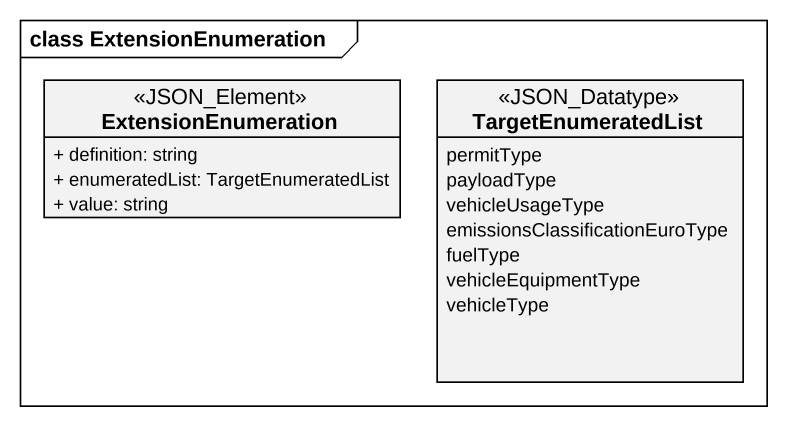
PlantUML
@startuml
mainframe class ExtensionEnumeration
hide circle
hide empty members
skinparam classAttributeIconSize 0
class ExtensionEnumeration <<JSON_Element>> {
  + definition: string
  + enumeratedList: TargetEnumeratedList
  + value: string
}
enum TargetEnumeratedList <<JSON_Datatype>> {
  permitType
  payloadType
  vehicleUsageType
  emissionsClassificationEuroType
  fuelType
  vehicleEquipmentType
  vehicleType
}
@enduml
